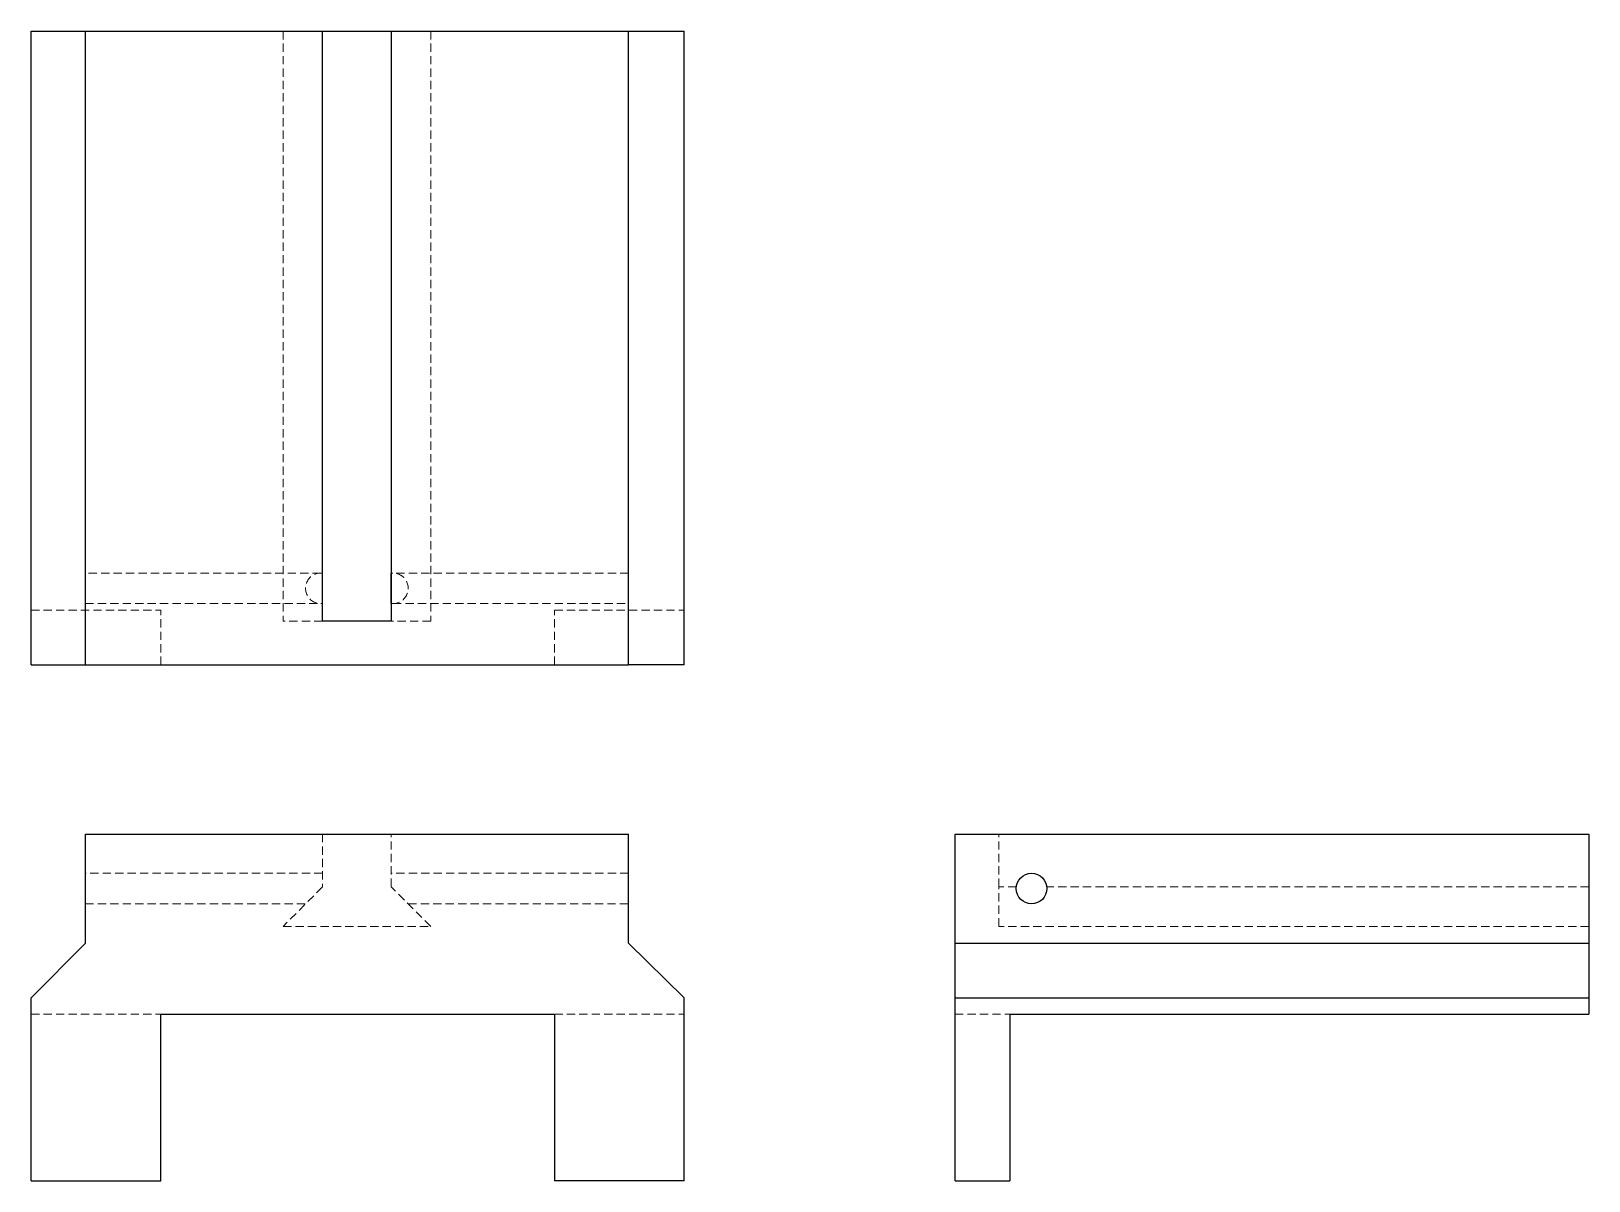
# Model space of a CAD drawing. Header units: millimetres. Extents: x 33 to 272, y 30 to 207.
import ezdxf

# ---------------------------------------------------------------- set-up
doc = ezdxf.new("R2010")
doc.units = ezdxf.units.MM
doc.linetypes.add('HIDDEN', pattern=[1.905, 1.27, -0.635])

msp = doc.modelspace()

# ---------------------------------------------------------------- linework, layer by layer
at = {"color": 7, "linetype": 'Continuous', "lineweight": 25}
for p, q in [((33, 109.47), (33, 206.53)), ((33, 206.53), (41.3, 206.53)), ((41.3, 117.84), (41.3, 206.53)), ((41.3, 206.53), (77.61, 206.53)), ((77.61, 117.84), (77.61, 206.53)), ((77.61, 206.53), (88.15, 206.53)), ((88.15, 206.53), (124.47, 206.53)), ((88.15, 206.53), (88.15, 116.17)), ((88.15, 206.53), (88.15, 123.52)), ((88.15, 206.53), (88.15, 206.53)), ((124.47, 109.47), (124.47, 206.53)), ((124.47, 206.53), (133, 206.53)), ((133, 109.47), (133, 206.53)), ((41.3, 109.47), (41.3, 117.84)), ((77.61, 116.17), (77.61, 117.84)), ((88.15, 118.86), (88.15, 116.17)), ((88.15, 116.17), (77.61, 116.17)), ((88.15, 116.17), (88.15, 116.17)), ((33, 109.47), (41.3, 109.47)), ((41.3, 109.47), (124.47, 109.47)), ((133, 109.47), (124.47, 109.47)), ((41.3, 66.83), (41.3, 83.56)), ((41.3, 83.56), (124.47, 83.56)), ((124.47, 66.83), (124.47, 83.56)), ((174.47, 83.56), (271.53, 83.56)), ((174.47, 66.83), (174.47, 83.56)), ((271.53, 83.56), (271.53, 66.83)), ((33, 58.46), (41.3, 66.83)), ((133, 58.46), (124.47, 66.83)), ((174.47, 66.83), (271.53, 66.83)), ((174.47, 58.46), (174.47, 66.83)), ((271.53, 66.83), (271.53, 58.46)), ((33, 30.44), (33, 58.46)), ((133, 30.44), (133, 58.46)), ((174.47, 58.46), (271.53, 58.46)), ((174.47, 30.44), (174.47, 58.46)), ((271.53, 58.46), (271.53, 55.95)), ((52.88, 55.95), (113.12, 55.95)), ((52.88, 30.44), (52.88, 55.95)), ((113.12, 55.95), (113.12, 30.44)), ((182.84, 55.95), (271.53, 55.95)), ((182.84, 55.95), (182.84, 30.44)), ((33, 30.44), (52.88, 30.44)), ((133, 30.44), (113.12, 30.44)), ((174.47, 30.44), (182.84, 30.44))]:
    msp.add_line(p, q, dxfattribs=at)
at = {"color": 7, "linetype": 'HIDDEN', "lineweight": 18}
for p, q in [((71.58, 206.53), (71.58, 116.17)), ((94.19, 206.53), (94.19, 116.17)), ((77.36, 123.53), (41.3, 123.53)), ((124.47, 123.53), (88.4, 123.53)), ((33, 117.84), (52.88, 117.84)), ((41.3, 118.84), (77.36, 118.84)), ((52.88, 109.47), (52.88, 117.84)), ((88.4, 118.84), (124.47, 118.84)), ((113.12, 109.47), (113.12, 117.84)), ((113.12, 117.84), (133, 117.84)), ((77.61, 116.17), (71.58, 116.17)), ((94.19, 116.17), (88.15, 116.17)), ((41.3, 83.56), (77.61, 83.56)), ((77.61, 83.56), (77.61, 75.45)), ((88.15, 75.45), (88.15, 83.56)), ((181.17, 75.45), (181.17, 83.56)), ((181.17, 83.56), (182.84, 83.56)), ((271.53, 83.56), (271.53, 83.56)), ((271.53, 83.56), (271.53, 83.56)), ((77.61, 77.54), (41.3, 77.54)), ((124.47, 77.54), (88.15, 77.54)), ((77.61, 75.45), (71.58, 69.41)), ((94.19, 69.41), (88.15, 75.45)), ((181.17, 69.41), (181.17, 75.45)), ((183.86, 75.45), (181.17, 75.45)), ((271.53, 75.45), (188.52, 75.45)), ((41.3, 72.86), (75.02, 72.86)), ((90.75, 72.86), (124.47, 72.86)), ((71.58, 69.41), (94.19, 69.41)), ((271.53, 69.41), (181.17, 69.41)), ((33, 55.95), (52.88, 55.95)), ((113.12, 55.95), (133, 55.95)), ((174.47, 55.95), (182.84, 55.95))]:
    msp.add_line(p, q, dxfattribs=at)
at = {"color": 7, "linetype": 'Continuous', "lineweight": 25, "flags": 128}
msp.add_lwpolyline([(88.15, 118.86), (88.15, 118.99), (88.15, 119.25), (88.15, 119.62), (88.15, 120.09), (88.15, 120.62), (88.15, 121.19), (88.15, 121.75), (88.15, 122.28), (88.15, 122.75), (88.15, 123.13), (88.15, 123.39), (88.15, 123.52)], dxfattribs=at)
at = {"color": 7, "linetype": 'Continuous', "lineweight": 25}
msp.add_circle((186.19, 75.2), 2.34, dxfattribs=at)
at = {"color": 7, "linetype": 'HIDDEN', "lineweight": 18}
for centre, start, end in [((77.36, 121.19), 83.8493, 276.1507), ((88.4, 121.19), 263.8493, 96.1507)]:
    msp.add_arc(centre, 2.34, start, end, dxfattribs=at)

doc.saveas('drawing.dxf')
